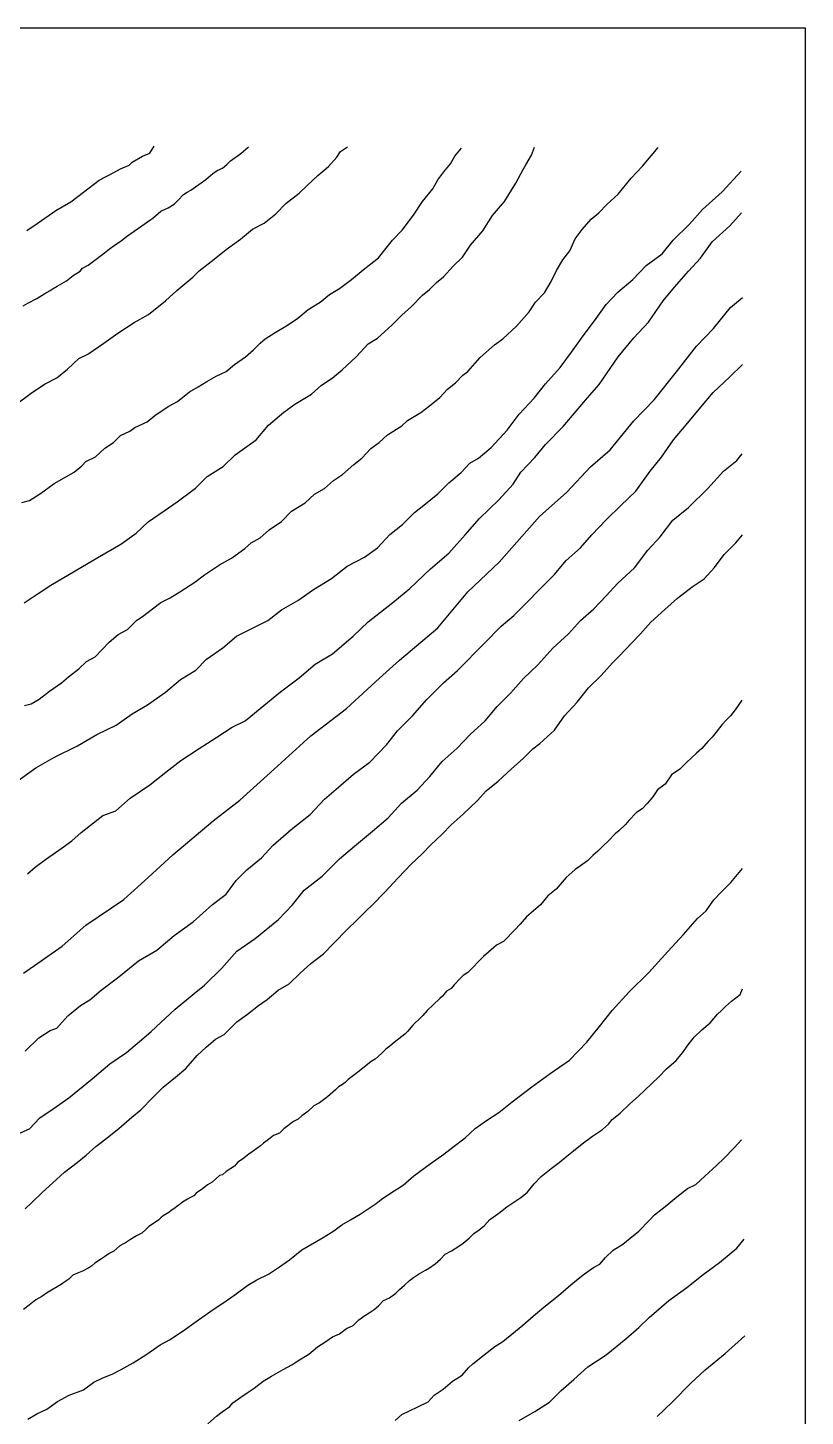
# Model space of a CAD drawing. Header units: millimetres. Extents: x 19067981 to 38137102, y 2652003 to 2652615.
# Drawn here: x 19068153.59 to 19068159.16, y 2652408.03 to 2652417.98 of the extents above; entities that cross this region are included whole.
import ezdxf

# ---------------------------------------------------------------- set-up
doc = ezdxf.new("R2010")
doc.units = ezdxf.units.MM

msp = doc.modelspace()

# ---------------------------------------------------------------- linework, layer by layer
for points in [[(19068130.6446, 2652417.981), (19068159.1634, 2652417.981), (19068159.1634, 2652397.7681), (19068130.6444, 2652397.7681), (19068130.6444, 2652417.9809)], [(19068153.5515, 2652414.5792), (19068153.6066, 2652414.5931), (19068153.6844, 2652414.6432), (19068153.7841, 2652414.7141), (19068153.9267, 2652414.7955), (19068153.9807, 2652414.8407), (19068154.01, 2652414.8735), (19068154.0794, 2652414.9054), (19068154.146, 2652414.9684), (19068154.2077, 2652415.0094), (19068154.2596, 2652415.0598), (19068154.3256, 2652415.0899), (19068154.3611, 2652415.1161), (19068154.4505, 2652415.1561), (19068154.5045, 2652415.2023), (19068154.5993, 2652415.2658), (19068154.6661, 2652415.3033), (19068154.7525, 2652415.3721), (19068154.8144, 2652415.4084), (19068154.8777, 2652415.4455), (19068154.9433, 2652415.484), (19068155.0151, 2652415.518), (19068155.0748, 2652415.5678), (19068155.1534, 2652415.6228), (19068155.2117, 2652415.6719), (19068155.2585, 2652415.7207), (19068155.2955, 2652415.751), (19068155.366, 2652415.7982), (19068155.4546, 2652415.8499), (19068155.5292, 2652415.9007), (19068155.6037, 2652415.9608), (19068155.6877, 2652416.0149), (19068155.7566, 2652416.0699), (19068155.8267, 2652416.1134), (19068155.9141, 2652416.176), (19068155.996, 2652416.2456), (19068156.106, 2652416.3319), (19068156.2069, 2652416.458), (19068156.2769, 2652416.5299), (19068156.3582, 2652416.6382), (19068156.423, 2652416.7352), (19068156.4956, 2652416.8266), (19068156.5306, 2652416.8923), (19068156.5753, 2652416.9483), (19068156.6217, 2652417.0063), (19068156.6536, 2652417.0611), (19068156.7019, 2652417.1192)], [(19068153.5612, 2652415.9874), (19068153.5957, 2652416.0063), (19068153.6586, 2652416.0407), (19068153.7169, 2652416.0757), (19068153.7547, 2652416.0983), (19068153.7773, 2652416.1118), (19068153.8056, 2652416.1288), (19068153.8714, 2652416.1682), (19068153.9193, 2652416.2059), (19068153.9707, 2652416.2372), (19068153.986, 2652416.2572), (19068154.0263, 2652416.2796), (19068154.0851, 2652416.3235), (19068154.1231, 2652416.352), (19068154.1784, 2652416.3935), (19068154.2226, 2652416.4266), (19068154.2621, 2652416.4551), (19068154.3023, 2652416.4842), (19068154.356, 2652416.5231), (19068154.4102, 2652416.5622), (19068154.4751, 2652416.6061), (19068154.4898, 2652416.6175), (19068154.5085, 2652416.6335), (19068154.5469, 2652416.6663), (19068154.5995, 2652416.6916), (19068154.6422, 2652416.7169), (19068154.6689, 2652416.7436), (19068154.7103, 2652416.7849), (19068154.7363, 2652416.8023), (19068154.763, 2652416.8183), (19068154.8687, 2652416.8941), (19068154.9207, 2652416.9354), (19068154.9505, 2652416.959), (19068154.9902, 2652416.9747), (19068155.0209, 2652417.002), (19068155.0456, 2652417.0267), (19068155.1199, 2652417.0792), (19068155.1746, 2652417.1265)], [(19068153.5685, 2652413.86), (19068153.6685, 2652413.9267), (19068153.7585, 2652413.9856), (19068154.1088, 2652414.1906), (19068154.2605, 2652414.2794), (19068154.3716, 2652414.3578), (19068154.4565, 2652414.4395), (19068154.5706, 2652414.5186), (19068154.665, 2652414.584), (19068154.7965, 2652414.6811), (19068154.8804, 2652414.7656), (19068154.9949, 2652414.8375), (19068155.0797, 2652414.9203), (19068155.2307, 2652415.0267), (19068155.3185, 2652415.1334), (19068155.4283, 2652415.2273), (19068155.5076, 2652415.2828), (19068155.6264, 2652415.3561), (19068155.6987, 2652415.4187), (19068155.7739, 2652415.4698), (19068155.8471, 2652415.5289), (19068155.9456, 2652415.6231), (19068156.0328, 2652415.7166), (19068156.1005, 2652415.7555), (19068156.2029, 2652415.8489), (19068156.2734, 2652415.9206), (19068156.3434, 2652415.9843), (19068156.4213, 2652416.065), (19068156.4718, 2652416.1054), (19068156.5233, 2652416.1562), (19068156.5711, 2652416.195), (19068156.6412, 2652416.2725), (19068156.7093, 2652416.3362), (19068156.7657, 2652416.4219), (19068156.8544, 2652416.5246), (19068156.923, 2652416.6345), (19068157.0085, 2652416.737), (19068157.0904, 2652416.8672), (19068157.1424, 2652416.9647), (19068157.1628, 2652416.9988), (19068157.2035, 2652417.067), (19068157.223, 2652417.126)], [(19068153.5699, 2652413.1232), (19068153.6181, 2652413.1353), (19068153.6762, 2652413.1699), (19068153.7488, 2652413.2261), (19068153.8359, 2652413.2867), (19068153.8851, 2652413.3303), (19068153.961, 2652413.3866), (19068154.0145, 2652413.4401), (19068154.0761, 2652413.4734), (19068154.1272, 2652413.5259), (19068154.178, 2652413.5778), (19068154.2423, 2652413.6319), (19068154.3078, 2652413.6691), (19068154.3748, 2652413.7353), (19068154.4164, 2652413.7609), (19068154.4884, 2652413.8159), (19068154.5485, 2652413.8618), (19068154.6144, 2652413.895), (19068154.6833, 2652413.9392), (19068154.7903, 2652414.0077), (19068154.8596, 2652414.0598), (19068154.9682, 2652414.1324), (19068155.0537, 2652414.1801), (19068155.148, 2652414.2497), (19068155.1944, 2652414.2904), (19068155.259, 2652414.3255), (19068155.3242, 2652414.383), (19068155.4118, 2652414.4432), (19068155.4839, 2652414.5175), (19068155.5815, 2652414.576), (19068155.6472, 2652414.6396), (19068155.7201, 2652414.679), (19068155.7834, 2652414.7366), (19068155.8486, 2652414.7798), (19068155.9293, 2652414.8521), (19068155.9867, 2652414.8961), (19068156.0522, 2652414.965), (19068156.1113, 2652415.0099), (19068156.1707, 2652415.0627), (19068156.2731, 2652415.1282), (19068156.3149, 2652415.1662), (19068156.4107, 2652415.2234), (19068156.4723, 2652415.2724), (19068156.5455, 2652415.3305), (19068156.6013, 2652415.3921), (19068156.6591, 2652415.4366), (19068156.7099, 2652415.4903), (19068156.7476, 2652415.5172), (19068156.8358, 2652415.618), (19068156.9378, 2652415.7083), (19068156.9973, 2652415.7516), (19068157.0941, 2652415.842), (19068157.187, 2652415.9458), (19068157.2308, 2652416.0134), (19068157.2956, 2652416.0812), (19068157.3442, 2652416.1618), (19068157.3816, 2652416.2419), (19068157.4271, 2652416.3177), (19068157.4771, 2652416.3834), (19068157.5157, 2652416.4688), (19068157.5661, 2652416.5358), (19068157.6298, 2652416.6104), (19068157.6846, 2652416.6552), (19068157.7436, 2652416.7167), (19068157.8226, 2652416.7881), (19068157.9172, 2652416.902), (19068157.9984, 2652416.9898), (19068158.1104, 2652417.123)], [(19068153.5879, 2652416.5275), (19068153.6691, 2652416.5839), (19068153.7949, 2652416.6714), (19068153.9021, 2652416.7326), (19068153.9936, 2652416.8026), (19068154.1066, 2652416.8891), (19068154.2096, 2652416.9427), (19068154.2583, 2652416.9703), (19068154.3196, 2652416.9962), (19068154.3425, 2652417.0178), (19068154.4166, 2652417.0608), (19068154.4683, 2652417.0818), (19068154.4996, 2652417.1322)], [(19068153.5089, 2652412.5747), (19068153.6527, 2652412.676), (19068153.786, 2652412.7539), (19068153.9503, 2652412.8358), (19068154.0887, 2652412.916), (19068154.2275, 2652412.9832), (19068154.3409, 2652413.0634), (19068154.4528, 2652413.1281), (19068154.5797, 2652413.2197), (19068154.6871, 2652413.3101), (19068154.7985, 2652413.3775), (19068154.8743, 2652413.4562), (19068154.9906, 2652413.537), (19068155.0887, 2652413.6206), (19068155.1859, 2652413.6676), (19068155.3133, 2652413.7338), (19068155.4129, 2652413.8106), (19068155.5285, 2652413.8768), (19068155.6419, 2652413.9555), (19068155.7695, 2652414.0338), (19068155.8814, 2652414.1213), (19068156.0069, 2652414.1858), (19068156.0996, 2652414.2549), (19068156.188, 2652414.3483), (19068156.278, 2652414.4216), (19068156.3641, 2652414.5076), (19068156.4304, 2652414.5605), (19068156.5322, 2652414.6419), (19068156.6111, 2652414.7191), (19068156.6987, 2652414.7934), (19068156.7613, 2652414.8603), (19068156.824, 2652414.8967), (19068156.9138, 2652414.9739), (19068157.0279, 2652415.0967), (19068157.115, 2652415.2127), (19068157.221, 2652415.3259), (19068157.3036, 2652415.43), (19068157.4074, 2652415.5469), (19068157.4884, 2652415.657), (19068157.5731, 2652415.772), (19068157.6532, 2652415.8807), (19068157.7374, 2652415.9971), (19068157.8215, 2652416.0851), (19068157.9282, 2652416.1777), (19068158.0241, 2652416.2767), (19068158.1389, 2652416.3605), (19068158.2184, 2652416.4598), (19068158.3343, 2652416.5741), (19068158.4286, 2652416.6797), (19068158.5685, 2652416.8061), (19068158.7034, 2652416.9531)], [(19068153.5648, 2652411.2062), (19068153.8397, 2652411.3994), (19068154.0106, 2652411.5491), (19068154.2823, 2652411.733), (19068154.457, 2652411.8914), (19068154.6337, 2652412.0539), (19068154.9233, 2652412.2982), (19068155.1137, 2652412.4455), (19068155.3321, 2652412.644), (19068155.6221, 2652412.9076), (19068155.8772, 2652413.1032), (19068156.1142, 2652413.3198), (19068156.2559, 2652413.4495), (19068156.532, 2652413.6808), (19068156.7462, 2652413.9396), (19068156.9714, 2652414.1506), (19068157.2605, 2652414.478), (19068157.4555, 2652414.6529), (19068157.626, 2652414.8346), (19068157.7659, 2652414.9553), (19068157.9355, 2652415.1632), (19068158.0818, 2652415.3157), (19068158.2412, 2652415.5162), (19068158.3849, 2652415.6992), (19068158.5071, 2652415.8262), (19068158.6283, 2652415.9772), (19068158.7135, 2652416.0483)], [(19068153.5753, 2652410.6477), (19068153.6732, 2652410.741), (19068153.7537, 2652410.7943), (19068153.8013, 2652410.8115), (19068153.8817, 2652410.9), (19068153.9715, 2652410.9728), (19068154.038, 2652411.0154), (19068154.1192, 2652411.0843), (19068154.2473, 2652411.1794), (19068154.3872, 2652411.2946), (19068154.5177, 2652411.3701), (19068154.6426, 2652411.4754), (19068154.7781, 2652411.573), (19068154.9179, 2652411.6973), (19068155.0156, 2652411.7719), (19068155.0862, 2652411.8695), (19068155.1644, 2652411.9453), (19068155.2687, 2652412.0322), (19068155.3509, 2652412.1222), (19068155.4814, 2652412.2361), (19068155.618, 2652412.3423), (19068155.7198, 2652412.4514), (19068155.8191, 2652412.5375), (19068155.9275, 2652412.6314), (19068156.0435, 2652412.7184), (19068156.1635, 2652412.8418), (19068156.2431, 2652412.9419), (19068156.3508, 2652413.0489), (19068156.4518, 2652413.1678), (19068156.5719, 2652413.2863), (19068156.6737, 2652413.3749), (19068156.8668, 2652413.5714), (19068156.9855, 2652413.692), (19068157.0755, 2652413.7694), (19068157.1658, 2652413.8604), (19068157.2631, 2652413.9584), (19068157.3652, 2652414.0613), (19068157.4519, 2652414.1624), (19068157.5545, 2652414.2534), (19068157.6358, 2652414.3477), (19068157.7387, 2652414.4572), (19068157.843, 2652414.5572), (19068157.9494, 2652414.6593), (19068158.0518, 2652414.8038), (19068158.1348, 2652414.9027), (19068158.221, 2652415.0273), (19068158.3229, 2652415.15), (19068158.4161, 2652415.2622), (19068158.5045, 2652415.367), (19068158.6202, 2652415.476), (19068158.7138, 2652415.5687)], [(19068153.525, 2652410.0538), (19068153.6062, 2652410.0905), (19068153.6797, 2652410.1683), (19068153.7759, 2652410.2338), (19068153.8895, 2652410.3111), (19068154.0544, 2652410.4493), (19068154.1809, 2652410.5554), (19068154.3014, 2652410.6359), (19068154.4265, 2652410.7425), (19068154.4785, 2652410.7869), (19068154.649, 2652410.9476), (19068154.7872, 2652411.0595), (19068154.8613, 2652411.1194), (19068154.9843, 2652411.2408), (19068155.0929, 2652411.3629), (19068155.2224, 2652411.4546), (19068155.3907, 2652411.5905), (19068155.4904, 2652411.6954), (19068155.5737, 2652411.7997), (19068155.7041, 2652411.9019), (19068155.8268, 2652412.0256), (19068155.9344, 2652412.1156), (19068156.0633, 2652412.2234), (19068156.1761, 2652412.3187), (19068156.2725, 2652412.4251), (19068156.3827, 2652412.516), (19068156.4755, 2652412.6147), (19068156.5625, 2652412.7228), (19068156.671, 2652412.8172), (19068156.7628, 2652412.9168), (19068156.8715, 2652413.0143), (19068156.9572, 2652413.1157), (19068157.0552, 2652413.2135), (19068157.1446, 2652413.3165), (19068157.2478, 2652413.4161), (19068157.3556, 2652413.5353), (19068157.4685, 2652413.6367), (19068157.5542, 2652413.7328), (19068157.6489, 2652413.8173), (19068157.7382, 2652413.9108), (19068157.8213, 2652414.0008), (19068157.9396, 2652414.1097), (19068158.0358, 2652414.2364), (19068158.1253, 2652414.3331), (19068158.2154, 2652414.4528), (19068158.3274, 2652414.5428), (19068158.4668, 2652414.6797), (19068158.577, 2652414.8037), (19068158.6743, 2652414.8803), (19068158.7128, 2652414.9266)], [(19068153.5753, 2652409.5162), (19068153.6234, 2652409.5623), (19068153.6964, 2652409.634), (19068153.7739, 2652409.7036), (19068153.8575, 2652409.7789), (19068153.948, 2652409.8487), (19068154.0124, 2652409.9015), (19068154.0823, 2652409.9625), (19068154.1534, 2652410.0174), (19068154.2465, 2652410.0925), (19068154.3388, 2652410.1742), (19068154.4044, 2652410.2271), (19068154.4925, 2652410.3167), (19068154.5649, 2652410.3877), (19068154.6529, 2652410.4606), (19068154.7255, 2652410.5221), (19068154.8078, 2652410.6149), (19068154.871, 2652410.6751), (19068154.939, 2652410.7331), (19068155.0001, 2652410.7655), (19068155.092, 2652410.8568), (19068155.1694, 2652410.9111), (19068155.2461, 2652410.9746), (19068155.3091, 2652411.0164), (19068155.3879, 2652411.0835), (19068155.4659, 2652411.1302), (19068155.5451, 2652411.2044), (19068155.6221, 2652411.2739), (19068155.7126, 2652411.3431), (19068155.7862, 2652411.421), (19068155.8825, 2652411.5187), (19068155.9505, 2652411.5854), (19068156.0191, 2652411.6521), (19068156.0628, 2652411.6957), (19068156.1497, 2652411.7846), (19068156.2476, 2652411.8886), (19068156.3401, 2652411.9863), (19068156.4175, 2652412.0585), (19068156.4825, 2652412.1249), (19068156.563, 2652412.2028), (19068156.6266, 2652412.2689), (19068156.7141, 2652412.346), (19068156.8158, 2652412.4426), (19068156.8782, 2652412.5118), (19068156.9638, 2652412.5807), (19068157.0587, 2652412.6698), (19068157.1438, 2652412.7443), (19068157.2124, 2652412.8128), (19068157.2629, 2652412.8521), (19068157.3667, 2652412.9466), (19068157.4384, 2652413.0507), (19068157.5309, 2652413.147), (19068157.6114, 2652413.2511), (19068157.702, 2652413.3381), (19068157.7831, 2652413.4303), (19068157.8275, 2652413.4743), (19068157.9242, 2652413.5759), (19068157.9822, 2652413.6351), (19068158.0566, 2652413.721), (19068158.1589, 2652413.8119), (19068158.2475, 2652413.8942), (19068158.3544, 2652413.975), (19068158.4405, 2652414.0323), (19068158.5128, 2652414.1127), (19068158.5816, 2652414.2072), (19068158.6658, 2652414.2888), (19068158.7147, 2652414.3472)], [(19068153.5944, 2652408.0081), (19068153.6591, 2652408.0484), (19068153.7318, 2652408.0807), (19068153.8077, 2652408.1352), (19068153.8918, 2652408.1806), (19068153.9945, 2652408.2201), (19068154.0672, 2652408.2737), (19068154.1312, 2652408.3053), (19068154.1984, 2652408.3313), (19068154.2624, 2652408.366), (19068154.3496, 2652408.4123), (19068154.446, 2652408.4739), (19068154.5416, 2652408.5425), (19068154.6095, 2652408.5788), (19068154.707, 2652408.6424), (19068154.8003, 2652408.7103), (19068154.899, 2652408.7773), (19068155.0163, 2652408.8567), (19068155.0779, 2652408.8993), (19068155.1704, 2652408.9687), (19068155.2359, 2652409.0074), (19068155.3184, 2652409.0473), (19068155.3974, 2652409.1018), (19068155.4686, 2652409.1515), (19068155.5563, 2652409.2217), (19068155.7091, 2652409.3122), (19068155.7865, 2652409.3587), (19068155.8434, 2652409.4029), (19068155.9066, 2652409.4376), (19068155.9754, 2652409.4795), (19068156.0901, 2652409.5549), (19068156.1265, 2652409.5826), (19068156.2, 2652409.6339), (19068156.2829, 2652409.6867), (19068156.3598, 2652409.7543), (19068156.4767, 2652409.838), (19068156.5739, 2652409.9074), (19068156.6395, 2652409.9579), (19068156.7275, 2652410.0248), (19068156.7994, 2652410.0934), (19068156.8808, 2652410.1502), (19068156.9685, 2652410.2063), (19068157.0632, 2652410.2841), (19068157.2048, 2652410.3921), (19068157.3374, 2652410.4872), (19068157.4757, 2652410.5831), (19068157.5993, 2652410.7117), (19068157.6894, 2652410.8222), (19068157.781, 2652410.9374), (19068157.9033, 2652411.0711), (19068158.0424, 2652411.21), (19068158.1804, 2652411.3612), (19068158.2911, 2652411.482), (19068158.3928, 2652411.5977), (19068158.455, 2652411.6512), (19068158.5077, 2652411.7322), (19068158.5618, 2652411.7849), (19068158.63, 2652411.8557), (19068158.715, 2652411.9546)], [(19068154.8839, 2652407.9751), (19068154.9456, 2652408.0314), (19068154.9861, 2652408.0622), (19068155.0408, 2652408.1009), (19068155.0637, 2652408.1264), (19068155.1195, 2652408.1657), (19068155.1662, 2652408.1983), (19068155.2156, 2652408.2317), (19068155.2799, 2652408.2819), (19068155.3407, 2652408.318), (19068155.4235, 2652408.3646), (19068155.4863, 2652408.3984), (19068155.5277, 2652408.4274), (19068155.6079, 2652408.475), (19068155.6687, 2652408.5278), (19068155.7224, 2652408.5603), (19068155.7764, 2652408.5996), (19068155.8266, 2652408.6199), (19068155.8777, 2652408.6595), (19068155.9262, 2652408.6815), (19068155.9668, 2652408.7202), (19068156.0082, 2652408.7519), (19068156.039, 2652408.7721), (19068156.0751, 2652408.7959), (19068156.106, 2652408.8214), (19068156.1433, 2652408.8607), (19068156.1856, 2652408.8783), (19068156.2297, 2652408.9117), (19068156.2579, 2652408.9381), (19068156.294, 2652408.9689), (19068156.3284, 2652409.0041), (19068156.3574, 2652409.0244), (19068156.3927, 2652409.0473), (19068156.4429, 2652409.0763), (19068156.4711, 2652409.0948), (19068156.5129, 2652409.1235), (19068156.5499, 2652409.1569), (19068156.5852, 2652409.1913), (19068156.6292, 2652409.2159), (19068156.6751, 2652409.2441), (19068156.7138, 2652409.2713), (19068156.7561, 2652409.3065), (19068156.7905, 2652409.3391), (19068156.8266, 2652409.3673), (19068156.8665, 2652409.3969), (19068156.9053, 2652409.4392), (19068156.9679, 2652409.4849), (19068157.026, 2652409.5307), (19068157.0692, 2652409.5589), (19068157.1256, 2652409.5976), (19068157.1705, 2652409.6345), (19068157.2208, 2652409.6966), (19068157.271, 2652409.7476), (19068157.3424, 2652409.8048), (19068157.3997, 2652409.8488), (19068157.4548, 2652409.8943), (19068157.5032, 2652409.9331), (19068157.5667, 2652409.9832), (19068157.6407, 2652410.0378), (19068157.7121, 2652410.0844), (19068157.7553, 2652410.124), (19068157.7799, 2652410.1566), (19068157.8375, 2652410.2012), (19068157.908, 2652410.2681), (19068157.9688, 2652410.3235), (19068158.0119, 2652410.3649), (19068158.115, 2652410.4635), (19068158.1699, 2652410.5203), (19068158.2386, 2652410.5801), (19068158.2836, 2652410.6356), (19068158.3241, 2652410.6919), (19068158.3683, 2652410.7478), (19068158.4221, 2652410.7989), (19068158.4829, 2652410.8508), (19068158.5349, 2652410.9115), (19068158.5631, 2652410.9379), (19068158.5924, 2652410.9658), (19068158.6355, 2652411.0054), (19068158.6963, 2652411.052), (19068158.7148, 2652411.0934)], [(19068156.2262, 2652407.9996), (19068156.2735, 2652408.0421), (19068156.3284, 2652408.068), (19068156.3879, 2652408.0977), (19068156.4615, 2652408.1335), (19068156.5055, 2652408.1807), (19068156.5705, 2652408.2243), (19068156.6367, 2652408.2809), (19068156.7063, 2652408.3255), (19068156.7516, 2652408.3761), (19068156.7827, 2652408.4051), (19068156.864, 2652408.4703), (19068156.939, 2652408.529), (19068156.9984, 2652408.5655), (19068157.088, 2652408.6398), (19068157.1415, 2652408.683), (19068157.2153, 2652408.7482), (19068157.2898, 2652408.8128), (19068157.3949, 2652408.895), (19068157.5012, 2652408.9858), (19068157.5823, 2652409.0504), (19068157.647, 2652409.0952), (19068157.6922, 2652409.1189), (19068157.7317, 2652409.167), (19068157.7876, 2652409.2207), (19068157.8577, 2652409.2634), (19068157.9103, 2652409.3071), (19068157.9706, 2652409.3575), (19068158.0451, 2652409.4341), (19068158.0826, 2652409.473), (19068158.1724, 2652409.5419), (19068158.2426, 2652409.6021), (19068158.3204, 2652409.6612), (19068158.3788, 2652409.6914), (19068158.4445, 2652409.7515), (19068158.5289, 2652409.826), (19068158.5826, 2652409.8796), (19068158.655, 2652409.9529), (19068158.7076, 2652410.0109)], [(19068157.1154, 2652407.9996), (19068157.2275, 2652408.0649), (19068157.3321, 2652408.1302), (19068157.4143, 2652408.2142), (19068157.5064, 2652408.2938), (19068157.6072, 2652408.3834), (19068157.738, 2652408.4692), (19068157.8782, 2652408.5849), (19068157.9716, 2652408.6651), (19068158.0463, 2652408.7379), (19068158.1868, 2652408.8585), (19068158.3158, 2652408.9537), (19068158.4335, 2652409.047), (19068158.5493, 2652409.1328), (19068158.6726, 2652409.2336), (19068158.7249, 2652409.2989)]]:
    msp.add_lwpolyline(points)
at = {"color": 61}
for points in [[(19068153.5072, 2652415.2784), (19068153.6179, 2652415.3634), (19068153.7148, 2652415.4256), (19068153.8019, 2652415.4728), (19068153.8781, 2652415.5354), (19068153.9594, 2652415.6098), (19068154.0251, 2652415.6424), (19068154.1392, 2652415.72), (19068154.2405, 2652415.793), (19068154.3556, 2652415.8677), (19068154.4602, 2652415.927), (19068154.5802, 2652416.0235), (19068154.6615, 2652416.0979), (19068154.7756, 2652416.1931), (19068154.8229, 2652416.2398), (19068154.9292, 2652416.3238), (19068155.0154, 2652416.3918), (19068155.1187, 2652416.4656), (19068155.204, 2652416.5381), (19068155.2887, 2652416.5799), (19068155.3716, 2652416.6469), (19068155.4437, 2652416.7217), (19068155.5378, 2652416.7956), (19068155.5948, 2652416.8495), (19068155.6721, 2652416.9228), (19068155.7493, 2652416.9856), (19068155.8082, 2652417.0537), (19068155.835, 2652417.095), (19068155.8838, 2652417.1279)], [(19068153.592, 2652411.9175), (19068153.6475, 2652411.9661), (19068153.722, 2652412.0192), (19068153.84, 2652412.1035), (19068153.9096, 2652412.1531), (19068153.9769, 2652412.2147), (19068154.1322, 2652412.3351), (19068154.2241, 2652412.37), (19068154.3283, 2652412.4603), (19068154.4675, 2652412.5549), (19068154.5838, 2652412.6468), (19068154.6895, 2652412.7303), (19068154.8218, 2652412.8157), (19068154.8813, 2652412.8541), (19068154.949, 2652412.8978), (19068155.0579, 2652412.9681), (19068155.1527, 2652413.0142), (19068155.2599, 2652413.1023), (19068155.404, 2652413.2207), (19068155.5391, 2652413.3213), (19068155.6531, 2652413.419), (19068155.777, 2652413.4933), (19068155.9247, 2652413.6213), (19068156.0326, 2652413.7223), (19068156.2091, 2652413.8625), (19068156.3322, 2652413.9619), (19068156.48, 2652414.1035), (19068156.6107, 2652414.2158), (19068156.728, 2652414.3477), (19068156.8313, 2652414.4638), (19068156.9683, 2652414.5987), (19068157.0709, 2652414.7103), (19068157.1257, 2652414.7973), (19068157.2267, 2652414.9005), (19068157.3027, 2652414.9939), (19068157.4291, 2652415.1234), (19068157.5226, 2652415.2342), (19068157.6048, 2652415.3288), (19068157.687, 2652415.4234), (19068157.766, 2652415.5387), (19068157.8228, 2652415.6217), (19068157.9356, 2652415.7578), (19068158.0399, 2652415.8704), (19068158.1456, 2652416.0237), (19068158.227, 2652416.123), (19068158.3281, 2652416.2361), (19068158.4122, 2652416.3302), (19068158.497, 2652416.4459), (19068158.6233, 2652416.5611), (19068158.7061, 2652416.6552)], [(19068158.7104, 2652413.1627), (19068158.6616, 2652413.0928), (19068158.6274, 2652413.0506), (19068158.5965, 2652413.0181), (19068158.5657, 2652412.9856), (19068158.5266, 2652412.932), (19068158.4957, 2652412.8979), (19068158.4648, 2652412.8655), (19068158.4225, 2652412.8151), (19068158.3851, 2652412.7826), (19068158.312, 2652412.715), (19068158.2648, 2652412.6679), (19068158.2062, 2652412.6273), (19068158.1591, 2652412.5591), (19068158.1054, 2652412.5185), (19068158.0713, 2652412.4698), (19068158.0306, 2652412.4206), (19068157.9947, 2652412.3828), (19068157.9537, 2652412.3579), (19068157.8992, 2652412.299), (19068157.8767, 2652412.2721), (19068157.8288, 2652412.2252), (19068157.8018, 2652412.2035), (19068157.7521, 2652412.1517), (19068157.7181, 2652412.1198), (19068157.6789, 2652412.0797), (19068157.6418, 2652412.0488), (19068157.6027, 2652412.0097), (19068157.5532, 2652411.9758), (19068157.5161, 2652411.949), (19068157.452, 2652411.8918), (19068157.3789, 2652411.8085), (19068157.3191, 2652411.7601), (19068157.2665, 2652411.6953), (19068157.1665, 2652411.6084), (19068157.1212, 2652411.557), (19068157.0831, 2652411.5169), (19068157.0025, 2652411.4332), (19068156.951, 2652411.4054), (19068156.8943, 2652411.355), (19068156.8583, 2652411.3252), (19068156.7457, 2652411.2114), (19068156.7127, 2652411.1898), (19068156.69, 2652411.1651), (19068156.6498, 2652411.1229), (19068156.6282, 2652411.0951), (19068156.5932, 2652411.0756), (19068156.5643, 2652411.0416), (19068156.5468, 2652411.0251), (19068156.456, 2652410.9392), (19068156.4251, 2652410.9012), (19068156.3942, 2652410.8713), (19068156.3715, 2652410.8518), (19068156.354, 2652410.8353), (19068156.3375, 2652410.8168), (19068156.3169, 2652410.79), (19068156.2942, 2652410.7694), (19068156.2197, 2652410.7091), (19068156.1868, 2652410.6813), (19068156.16, 2652410.6618), (19068156.1322, 2652410.634), (19068156.1033, 2652410.6093), (19068156.0817, 2652410.5887), (19068156.0549, 2652410.5733), (19068155.9671, 2652410.503), (19068155.9373, 2652410.4783), (19068155.8899, 2652410.4444), (19068155.8682, 2652410.4217), (19068155.8486, 2652410.4073), (19068155.8198, 2652410.3898), (19068155.7981, 2652410.3703), (19068155.7402, 2652410.3184), (19068155.6846, 2652410.2772), (19068155.6434, 2652410.2556), (19068155.6011, 2652410.2144), (19068155.5578, 2652410.1825), (19068155.53, 2652410.1589), (19068155.497, 2652410.1424), (19068155.4288, 2652410.0904), (19068155.3979, 2652410.0595), (19068155.3536, 2652410.041), (19068155.3185, 2652410.0132), (19068155.2835, 2652409.9865), (19068155.2619, 2652409.969), (19068155.2081, 2652409.9295), (19068155.1782, 2652409.9079), (19068155.1329, 2652409.8719), (19068155.0999, 2652409.8503), (19068155.0752, 2652409.8215), (19068155.0144, 2652409.7834), (19068154.9894, 2652409.7603), (19068154.9678, 2652409.7562), (19068154.9152, 2652409.7078), (19068154.8823, 2652409.6893), (19068154.8431, 2652409.6584), (19068154.8235, 2652409.6451), (19068154.8009, 2652409.6296), (19068154.7828, 2652409.6109), (19068154.7609, 2652409.5979), (19068154.7377, 2652409.5849), (19068154.7032, 2652409.565), (19068154.6863, 2652409.5502), (19068154.6709, 2652409.5403), (19068154.6417, 2652409.5178), (19068154.6213, 2652409.5039), (19068154.6041, 2652409.4896), (19068154.5643, 2652409.4667), (19068154.5475, 2652409.4524), (19068154.5319, 2652409.4376), (19068154.5094, 2652409.42), (19068154.4617, 2652409.389), (19068154.4399, 2652409.3678), (19068154.412, 2652409.3419), (19068154.3721, 2652409.3241), (19068154.3291, 2652409.2958), (19068154.3008, 2652409.2779), (19068154.2546, 2652409.2517), (19068154.2105, 2652409.213), (19068154.178, 2652409.1962), (19068154.1434, 2652409.1721), (19068154.1224, 2652409.1574), (19068154.0752, 2652409.1281), (19068154.0521, 2652409.1082), (19068154.0317, 2652409.0934), (19068153.9861, 2652409.0709), (19068153.9503, 2652409.0563), (19068153.9179, 2652409.0405), (19068153.8874, 2652409.0114), (19068153.8537, 2652408.9883), (19068153.8325, 2652408.9737), (19068153.7357, 2652408.9173), (19068153.6946, 2652408.8882), (19068153.6523, 2652408.8637), (19068153.6046, 2652408.8267), (19068153.5629, 2652408.7957)], [(19068158.1019, 2652408.0286), (19068158.2109, 2652408.1316), (19068158.3439, 2652408.2668), (19068158.4432, 2652408.3601), (19068158.5911, 2652408.4787), (19068158.7312, 2652408.607)]]:
    msp.add_lwpolyline(points, dxfattribs=at)

doc.saveas('drawing.dxf')
